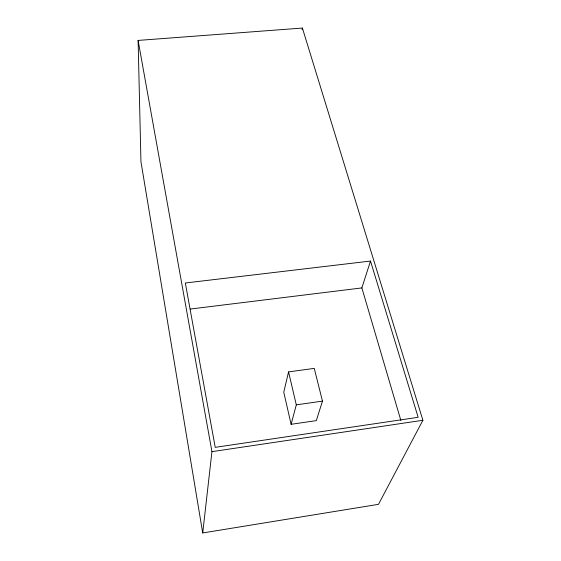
<?xml version="1.0" encoding="UTF-8"?>
<svg xmlns="http://www.w3.org/2000/svg" width="561" height="561" viewBox="0 0 561 561"><rect width="100%" height="100%" fill="white"/><g stroke="black" fill="none" stroke-linecap="round" stroke-linejoin="round"><path stroke-width="0.84" d="M202.717 532.95L211.939 451.654L138.104 40.42L302.393 28.05L422.896 420.273L378.493 504.332L202.717 532.95L140.951 161.736L138.104 40.42M302.113 29.775L302.393 28.05M288.564 371.894L283.761 392.202L291.11 424.305L316.313 420.624L322.463 401.122L314.258 368.388L288.564 371.894L296.299 404.853L291.11 424.305M400.877 420.491L361.866 287.919L370.498 261.054L185.326 282.996L215.228 447.348L418.148 417.3L370.498 261.054M211.939 451.654L422.896 420.273M296.299 404.853L322.463 401.122M190.277 309.048L361.866 287.919"/></g></svg>
